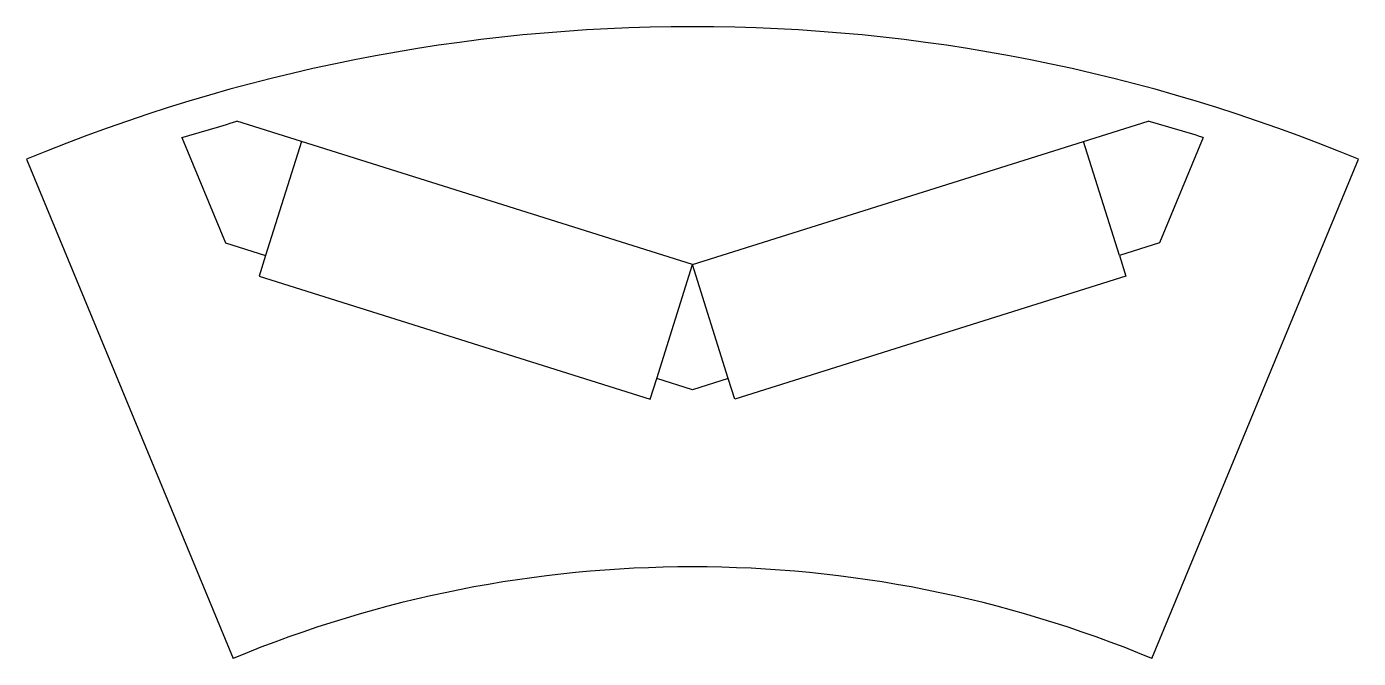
# Model space of a CAD drawing. Extents: x -30.7 to 30.7, y 51.1 to 80.2.
import ezdxf

# ---------------------------------------------------------------- set-up
doc = ezdxf.new("R2010")
doc.units = 0
doc.layers.add('default', color=7, linetype='CONTINUOUS')

msp = doc.modelspace()

# ---------------------------------------------------------------- linework, layer by layer
at = {"layer": 'default'}
for p, q in [((-18.029, 74.912), (-21, 75.847)), ((18.029, 74.912), (21, 75.846)), ((-23.531, 75.099), (-21.52, 70.244)), ((-18.029, 74.912), (-19.679, 69.665)), ((0, 69.24), (-18.029, 74.912)), ((0, 69.24), (18.029, 74.912)), ((19.68, 69.665), (18.029, 74.912)), ((23.531, 75.1), (21.519, 70.244)), ((-30.691, 74.095), (-21.17, 51.109)), ((21.17, 51.109), (30.691, 74.095)), ((-21.52, 70.244), (-19.679, 69.665)), ((21.519, 70.244), (19.68, 69.665)), ((-19.679, 69.665), (-19.979, 68.711)), ((19.68, 69.665), (19.98, 68.711)), ((-1.65, 63.994), (0, 69.24)), ((1.651, 63.993), (0, 69.24)), ((-19.979, 68.711), (-1.95, 63.04)), ((19.98, 68.711), (1.951, 63.039)), ((-1.95, 63.04), (-1.65, 63.994)), ((0, 63.475), (-1.65, 63.994)), ((1.651, 63.993), (0, 63.475)), ((1.951, 63.039), (1.651, 63.993))]:
    msp.add_line(p, q, dxfattribs=at)
for centre, radius, start, end in [((0, 0), 80.199, 67.5, 112.5), ((-44.585, 150.995), 78.762, 285.50427, 287.42427), ((0.006, -0.049), 78.745, 72.61737, 74.53737), ((0, 0), 55.32, 67.5, 112.5)]:
    msp.add_arc(centre, radius, start, end, dxfattribs=at)

doc.saveas('drawing.dxf')
